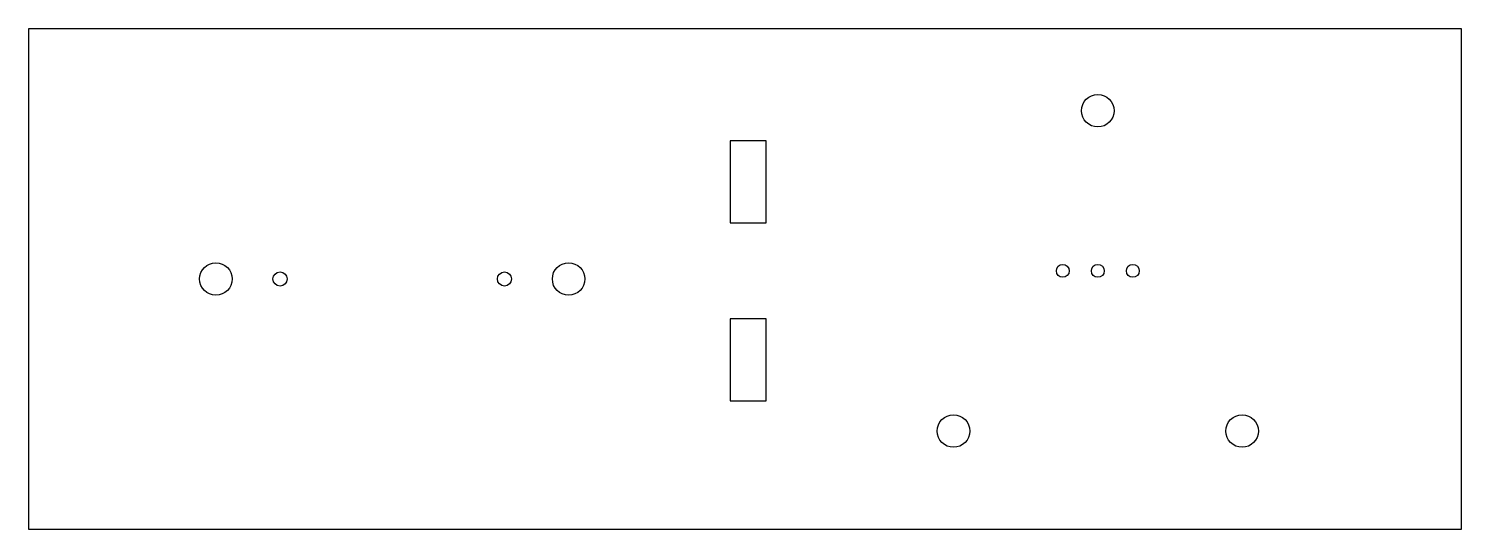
# Model space of a CAD drawing. Header units: millimetres. Extents: x -204 to 20, y -143 to -65.
import ezdxf

# ---------------------------------------------------------------- set-up
doc = ezdxf.new("R2010")
doc.units = ezdxf.units.MM
doc.layers.get('0').update_dxf_attribs({"linetype": 'CONTINUOUS'})

msp = doc.modelspace()

# ---------------------------------------------------------------- linework, layer by layer
for points in [[(-203.69, -64.69), (19.69, -64.69), (19.69, -142.85), (-203.69, -142.85)], [(-94.29, -95), (-88.71, -95), (-88.71, -82.23), (-94.29, -82.23)], [(-88.71, -110), (-94.29, -110), (-94.29, -122.77), (-88.71, -122.77)]]:
    msp.add_lwpolyline(points, close=True)
for centre, radius in [((-36.99, -77.5), 2.54), ((-174.5, -103.77), 2.54), ((-164.5, -103.77), 1.1), ((-129.5, -103.77), 1.1), ((-119.5, -103.77), 2.54), ((-42.45, -102.5), 1), ((-36.99, -102.5), 1), ((-31.53, -102.5), 1), ((-59.49, -127.5), 2.54), ((-14.49, -127.5), 2.54)]:
    msp.add_circle(centre, radius)

doc.saveas('drawing.dxf')
